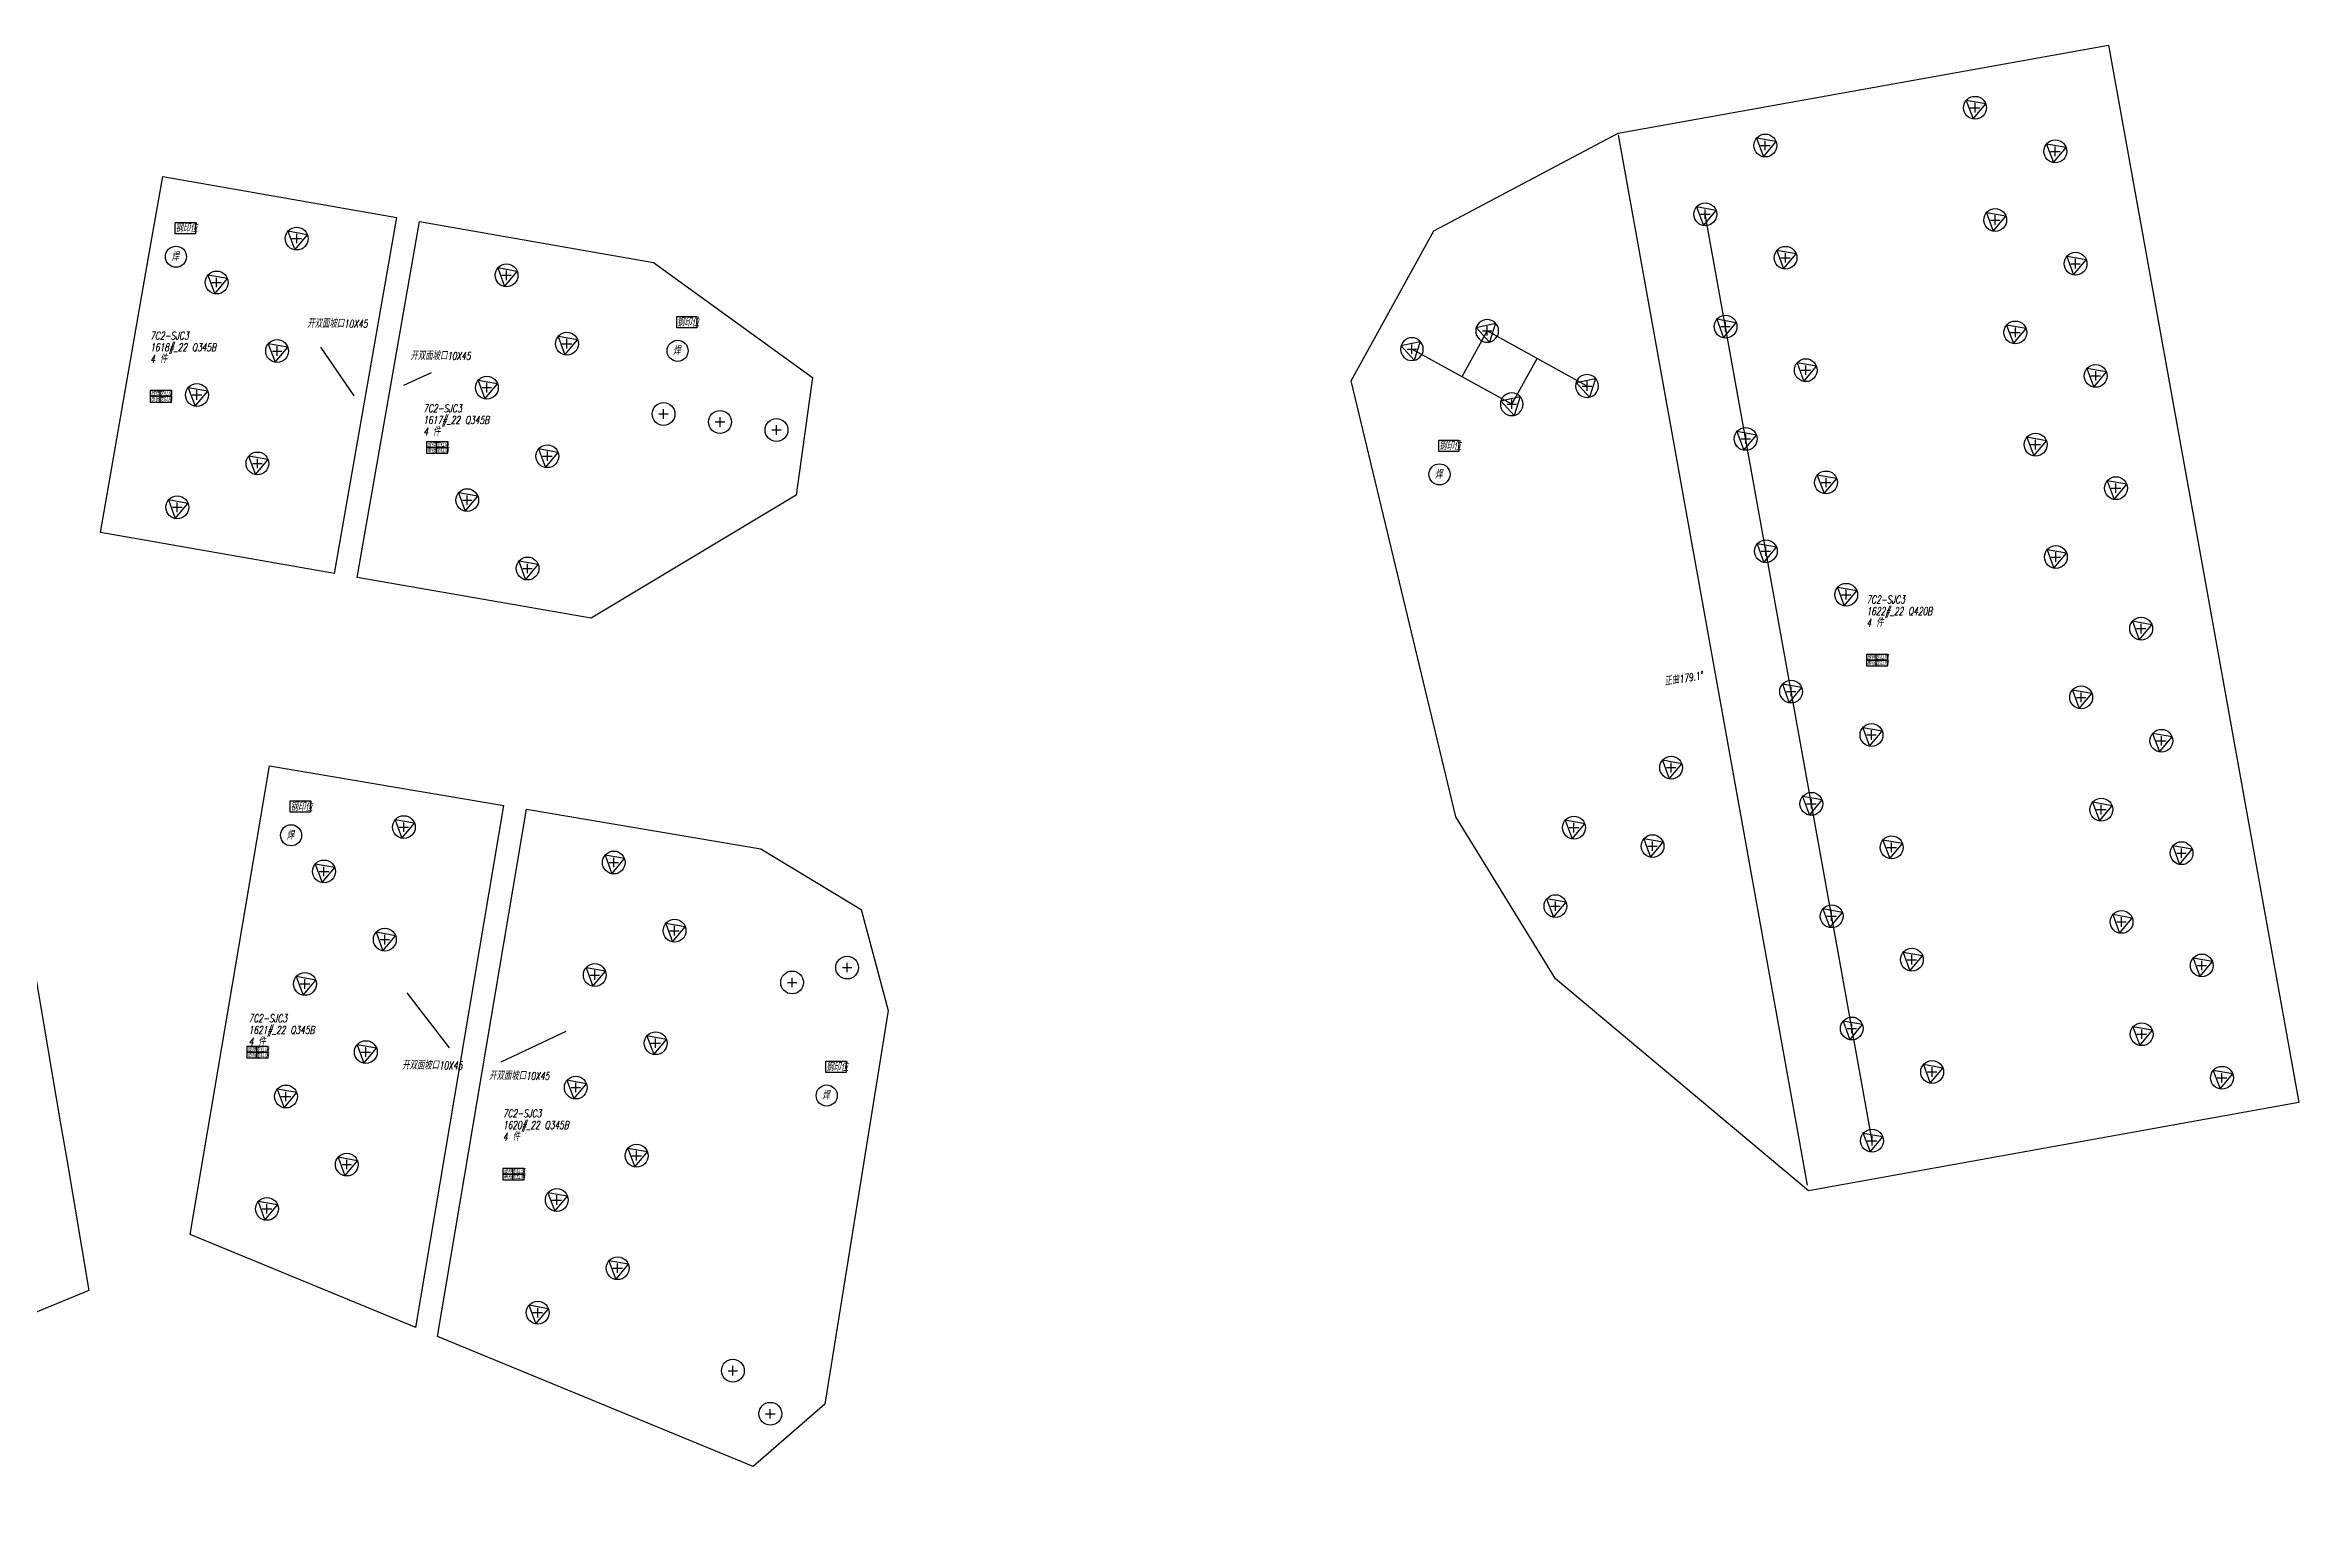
# Model space of a CAD drawing. Header units: millimetres. Extents: x -70.1 to 12, y -14.6 to 1.8.
# Drawn here: x 2.409 to 4.779, y -5.101 to -3.546 of the extents above; entities that cross this region are included whole.
import ezdxf
from ezdxf.enums import TextEntityAlignment as Align

# ---------------------------------------------------------------- set-up
doc = ezdxf.new("R2010")
doc.units = ezdxf.units.MM
doc.header["$LTSCALE"] = 0.035
doc.header["$PDMODE"] = 2
doc.header["$PDSIZE"] = 0.005
for name, color, linetype in [('0co1', 7, 'Continuous'), ('3018', 7, 'Continuous'), ('文字', 100, 'Continuous'), ('板形', 255, 'Continuous'), ('标注', 132, 'Continuous'), ('签名', 141, 'Continuous')]:
    doc.layers.add(name, color=color, linetype=linetype)
doc.styles.add('HZ', font='txt.shx', dxfattribs={"width": 0.7, "oblique": 12, "bigfont": 'hztxt.shx'})
doc.styles.get("Standard").update_dxf_attribs({"font": 'txt', "width": 0.7, "oblique": 12})
doc.dimstyles.new('ISO-25', dxfattribs={"dimtxt": 2.5, "dimasz": 0.0025, "dimexe": 1.25, "dimexo": 0.625, "dimtad": 1, "dimtxsty": 'Standard', "dimcen": 2.5, "dimadec": 0, "dimazin": 0, "dimtfac": 1, "dimtmove": 0, "dimatfit": 3, "dimfxl": 0, "dimarcsym": 0})

# ---------------------------------------------------------------- blocks, each defined once
blk = doc.blocks.new('bqian')
for p, q in [((0.045, 0.024), (0, 0.024)), ((0, 0.024), (0, 0.012)), ((0, 0.012), (0.045, 0.012)), ((0.045, 0.012), (0, 0.012)), ((0, 0.012), (0, 0)), ((0, 0), (0.045, 0)), ((0.02, 0.024), (0.02, 0)), ((0.045, 0.012), (0.045, 0.024)), ((0.045, 0), (0.045, 0.012))]:
    blk.add_line(p, q)
at = {"style": 'HZ', "oblique": 12, "width": 0.7}
for s, p in [('放样', (0.01, 0.018)), ('审核', (0.01, 0.006))]:
    blk.add_text(s, height=0.00985, dxfattribs=at).set_placement(p, align=Align.MIDDLE_CENTER)
for p in [(0.0325, 0.018), (0.0325, 0.006)]:
    blk.add_attdef('龙红雨', text='', height=0.00985, dxfattribs=at).set_placement(p, align=Align.MIDDLE_CENTER)
blk = doc.blocks.new('eo')
at = {"color": 211}
blk.add_circle((0, 0), 1, dxfattribs=at)
at = {"layer": '标注', "color": 1}
blk.add_lwpolyline([(-0.17, -0.98), (0.94, 0.34), (-0.77, 0.64)], close=True, dxfattribs=at)
blk = doc.blocks.new('co')
at = {"color": 211}
blk.add_circle((0, 0), 1, dxfattribs=at)

msp = doc.modelspace()

# ---------------------------------------------------------------- linework, layer by layer
at = {"color": 7, "linetype": 'Continuous'}
for points in [[(2.5454, -3.7329), (2.5667, -3.7329), (2.5667, -3.7448), (2.5454, -3.7448)], [(3.073, -3.8319), (3.0942, -3.8319), (3.0942, -3.8438), (3.073, -3.8438)], [(3.8743, -3.9618), (3.8956, -3.9618), (3.8956, -3.9737), (3.8743, -3.9737)], [(2.6665, -4.3414), (2.6878, -4.3414), (2.6878, -4.3533), (2.6665, -4.3533)], [(3.2298, -4.6151), (3.251, -4.6151), (3.251, -4.6271), (3.2298, -4.6271)]]:
    msp.add_lwpolyline(points, close=True, dxfattribs=at)
for centre in [(2.5463, -3.769), (3.0739, -3.868), (3.8752, -3.9979), (2.6674, -4.3775), (3.2307, -4.6512)]:
    msp.add_circle(centre, 0.0111, dxfattribs=at)
at = {"layer": '0co1', "color": 1}
for p, q in [((4.2623, -4.7456), (4.0634, -3.6408)), ((4.3301, -4.6987), (4.1547, -3.7243)), ((3.9253, -3.847), (3.8987, -3.8952)), ((4.0303, -3.905), (3.9253, -3.847)), ((3.9512, -3.9241), (3.8461, -3.8662)), ((3.9512, -3.9241), (3.9778, -3.876))]:
    msp.add_line(p, q, dxfattribs=at)
at = {"layer": '板形', "color": 1}
for p, q in [((4.0631, -3.6392), (4.5789, -3.5464)), ((4.5789, -3.5464), (4.6674, -4.0385)), ((3.8691, -3.7418), (4.0631, -3.6392)), ((2.5221, -3.7438), (2.5325, -3.6847)), ((2.5325, -3.6847), (2.7787, -3.7278)), ((2.5186, -3.7635), (2.5221, -3.7438)), ((2.7132, -4.1021), (2.7787, -3.7278)), ((2.7369, -4.1062), (2.8023, -3.7319)), ((2.8023, -3.7319), (3.0486, -3.775)), ((3.7822, -3.8994), (3.8691, -3.7418)), ((2.467, -4.059), (2.5186, -3.7635)), ((3.0486, -3.775), (3.2159, -3.896)), ((3.0486, -3.775), (3.0486, -3.775)), ((3.2159, -3.896), (3.1985, -4.0197)), ((3.8922, -4.3582), (3.7822, -3.8994)), ((3.1985, -4.0197), (2.9831, -4.1493)), ((3.1985, -4.0197), (3.1985, -4.0197)), ((4.6674, -4.0385), (4.779, -4.6585)), ((4.6674, -4.0385), (4.6674, -4.0385)), ((2.7132, -4.1021), (2.467, -4.059)), ((2.9831, -4.1493), (2.7369, -4.1062)), ((2.6314, -4.3833), (2.6447, -4.3044)), ((2.6447, -4.3044), (2.8912, -4.3461)), ((2.7985, -4.8951), (2.8912, -4.346)), ((2.8213, -4.9045), (2.9149, -4.35)), ((2.9149, -4.3501), (3.1614, -4.3917)), ((3.9973, -4.5283), (3.8922, -4.3582)), ((2.3714, -4.3633), (2.4247, -4.6788)), ((2.5614, -4.7974), (2.6314, -4.3833)), ((3.1614, -4.3917), (3.2668, -4.4557)), ((3.2668, -4.4557), (3.2955, -4.5619)), ((3.2668, -4.4557), (3.2668, -4.4557)), ((4.2633, -4.7514), (3.9973, -4.5283)), ((3.2955, -4.5619), (3.2288, -4.9757)), ((4.779, -4.6585), (4.2633, -4.7514)), ((2.4247, -4.6788), (2.4314, -4.7183)), ((2.4314, -4.7183), (2.4547, -4.8563)), ((2.4314, -4.7183), (2.4314, -4.7183)), ((4.2633, -4.7514), (4.2633, -4.7514)), ((2.7985, -4.8951), (2.5614, -4.7974)), ((2.4547, -4.8563), (1.8628, -5.1007)), ((3.1533, -5.0413), (2.8213, -4.9045)), ((3.2288, -4.9757), (3.1533, -5.0413)), ((3.2288, -4.9757), (3.2288, -4.9757))]:
    msp.add_line(p, q, dxfattribs=at)
at = {"layer": '签名', "color": 1}
for p in [(4.4384, -3.6123), (4.2178, -3.652), (4.5228, -3.6582), (4.1547, -3.7243), (2.6733, -3.7499), (4.4596, -3.7304), (4.2391, -3.7701), (2.5891, -3.7961), (2.894, -3.7885), (4.5441, -3.7763), (4.176, -3.8425), (2.6527, -3.8682), (2.9575, -3.8605), (3.8461, -3.8662), (3.9253, -3.847), (4.4808, -3.8486), (4.2604, -3.8883), (2.5684, -3.9144), (2.8733, -3.9067), (4.0303, -3.905), (4.5653, -3.8943), (3.0591, -3.9344), (3.9512, -3.9241), (3.1185, -3.9428), (3.1779, -3.9512), (4.1972, -3.9606), (2.632, -3.9864), (2.9369, -3.9788), (4.5021, -3.9666), (4.2817, -4.0064), (2.5477, -4.0325), (2.8526, -4.025), (4.5866, -4.0124), (4.2184, -4.0787), (2.9161, -4.0969), (4.5234, -4.0848), (4.3029, -4.1245), (4.6131, -4.1601), (4.245, -4.2263), (4.55, -4.2324), (4.3295, -4.272), (4.6344, -4.2781), (4.1188, -4.3063), (4.2663, -4.3444), (4.5712, -4.3505), (2.786, -4.3689), (4.0166, -4.3694), (4.0992, -4.3889), (3.0068, -4.4061), (4.3507, -4.3902), (4.6556, -4.3963), (2.702, -4.4155), (3.9971, -4.452), (3.0707, -4.4778), (4.2876, -4.4626), (4.5925, -4.4686), (2.766, -4.4872), (4.372, -4.5083), (2.9868, -4.5245), (3.1943, -4.5323), (3.2522, -4.5166), (4.6769, -4.5144), (2.682, -4.5338), (3.0508, -4.5962), (4.3088, -4.5807), (4.6137, -4.5867), (2.746, -4.6055), (4.3933, -4.6264), (2.9668, -4.6428), (4.6981, -4.6325), (2.662, -4.6522), (3.0308, -4.7145), (4.3301, -4.6987), (2.726, -4.7238), (2.9468, -4.7611), (2.642, -4.7704), (3.0108, -4.8328), (2.9268, -4.8795), (3.132, -4.9406), (3.1714, -4.9859)]:
    msp.add_point(p, dxfattribs=at)

# ---------------------------------------------------------------- block references
at = {"color": 1, "xscale": 0.012, "yscale": 0.012, "zscale": 0.012}
for name, p in [('eo', (4.4384, -3.6123)), ('eo', (4.2178, -3.652)), ('eo', (4.5228, -3.6582)), ('eo', (4.1547, -3.7243)), ('eo', (4.4596, -3.7304)), ('eo', (2.6733, -3.7499)), ('eo', (4.2391, -3.7701)), ('eo', (4.5441, -3.7763)), ('eo', (2.5891, -3.7961)), ('eo', (2.894, -3.7885)), ('eo', (4.176, -3.8425)), ('eo', (4.4808, -3.8486)), ('eo', (2.6527, -3.8682)), ('eo', (2.9575, -3.8605)), ('eo', (4.2604, -3.8883)), ('eo', (4.5653, -3.8943)), ('eo', (2.5684, -3.9144)), ('eo', (2.8733, -3.9067)), ('co', (3.0591, -3.9344)), ('co', (3.1185, -3.9428)), ('co', (3.1779, -3.9512)), ('eo', (4.1972, -3.9606)), ('eo', (4.5021, -3.9666)), ('eo', (2.632, -3.9864)), ('eo', (2.9369, -3.9788)), ('eo', (4.2817, -4.0064)), ('eo', (4.5866, -4.0124)), ('eo', (2.5477, -4.0325)), ('eo', (2.8526, -4.025)), ('eo', (4.2184, -4.0787)), ('eo', (4.5234, -4.0848)), ('eo', (2.9161, -4.0969)), ('eo', (4.3029, -4.1245)), ('eo', (4.6131, -4.1601)), ('eo', (4.245, -4.2263)), ('eo', (4.55, -4.2324)), ('eo', (4.3295, -4.272)), ('eo', (4.6344, -4.2781)), ('eo', (4.1188, -4.3063)), ('eo', (4.2663, -4.3444)), ('eo', (2.786, -4.3689)), ('eo', (4.0166, -4.3694)), ('eo', (4.5712, -4.3505)), ('eo', (4.0992, -4.3889)), ('eo', (4.3507, -4.3902)), ('eo', (4.6556, -4.3963)), ('eo', (2.702, -4.4155)), ('eo', (3.0068, -4.4061)), ('eo', (3.9971, -4.452)), ('eo', (4.2876, -4.4626)), ('eo', (2.766, -4.4872)), ('eo', (3.0707, -4.4778)), ('eo', (4.5925, -4.4686)), ('eo', (4.372, -4.5083)), ('eo', (4.6769, -4.5144)), ('eo', (2.682, -4.5338)), ('eo', (2.9868, -4.5245)), ('co', (3.1943, -4.5323)), ('co', (3.2522, -4.5166)), ('eo', (4.3088, -4.5807)), ('eo', (4.6137, -4.5867)), ('eo', (2.746, -4.6055)), ('eo', (3.0508, -4.5962)), ('eo', (4.3933, -4.6264)), ('eo', (4.6981, -4.6325)), ('eo', (2.662, -4.6522)), ('eo', (2.9668, -4.6428)), ('eo', (4.3301, -4.6987)), ('eo', (2.726, -4.7238)), ('eo', (3.0308, -4.7145)), ('eo', (2.642, -4.7704)), ('eo', (2.9468, -4.7611)), ('eo', (3.0108, -4.8328)), ('eo', (2.9268, -4.8795)), ('co', (3.132, -4.9406)), ('co', (3.1714, -4.9859))]:
    msp.add_blockref(name, p, dxfattribs=at)
at = {"color": 1, "xscale": -0.012, "yscale": 0.012, "zscale": 0.012, "rotation": 122.2572329929151}
for p in [(3.9253, -3.847), (3.8461, -3.8662), (3.9512, -3.9241), (4.0303, -3.905)]:
    msp.add_blockref('eo', p, dxfattribs=at)
at = {"layer": '签名', "color": 1}
ref = msp.add_blockref('bqian', (2.5193, -3.9218), dxfattribs=dict(at, xscale=0.5, yscale=0.5, zscale=0.5))
ref.add_attrib('龙红雨', '龙红雨', dxfattribs={"layer": '0', "height": 0.00493, "style": 'HZ', "oblique": 12, "width": 0.7}).set_placement((2.5356, -3.9128), align=Align.MIDDLE_CENTER)
ref.add_attrib('龙红雨', '龙红雨', dxfattribs={"layer": '0', "height": 0.00493, "style": 'HZ', "oblique": 12, "width": 0.7}).set_placement((2.5356, -3.9188), align=Align.MIDDLE_CENTER)
ref = msp.add_blockref('bqian', (2.8099, -3.9755), dxfattribs=dict(at, xscale=0.5, yscale=0.5, zscale=0.5))
ref.add_attrib('龙红雨', '龙红雨', dxfattribs={"layer": '0', "height": 0.00493, "style": 'HZ', "oblique": 12, "width": 0.7}).set_placement((2.8262, -3.9665), align=Align.MIDDLE_CENTER)
ref.add_attrib('龙红雨', '龙红雨', dxfattribs={"layer": '0', "height": 0.00493, "style": 'HZ', "oblique": 12, "width": 0.7}).set_placement((2.8262, -3.9725), align=Align.MIDDLE_CENTER)
ref = msp.add_blockref('bqian', (4.3242, -4.1993), dxfattribs=dict(at, xscale=0.5, yscale=0.5, zscale=0.5))
ref.add_attrib('龙红雨', '龙红雨', dxfattribs={"layer": '0', "height": 0.00493, "style": 'HZ', "oblique": 12, "width": 0.7}).set_placement((4.3404, -4.1903), align=Align.MIDDLE_CENTER)
ref.add_attrib('龙红雨', '龙红雨', dxfattribs={"layer": '0', "height": 0.00493, "style": 'HZ', "oblique": 12, "width": 0.7}).set_placement((4.3404, -4.1963), align=Align.MIDDLE_CENTER)
ref = msp.add_blockref('bqian', (2.6209, -4.6117), dxfattribs=dict(at, xscale=0.5, yscale=0.5, zscale=0.5))
ref.add_attrib('龙红雨', '龙红雨', dxfattribs={"layer": '0', "height": 0.00493, "style": 'HZ', "oblique": 12, "width": 0.7}).set_placement((2.6371, -4.6027), align=Align.MIDDLE_CENTER)
ref.add_attrib('龙红雨', '龙红雨', dxfattribs={"layer": '0', "height": 0.00493, "style": 'HZ', "oblique": 12, "width": 0.7}).set_placement((2.6371, -4.6087), align=Align.MIDDLE_CENTER)
ref = msp.add_blockref('bqian', (2.8902, -4.7398), dxfattribs=dict(at, xscale=0.5, yscale=0.5, zscale=0.5))
ref.add_attrib('龙红雨', '龙红雨', dxfattribs={"layer": '0', "height": 0.00493, "style": 'HZ', "oblique": 12, "width": 0.7}).set_placement((2.9064, -4.7308), align=Align.MIDDLE_CENTER)
ref.add_attrib('龙红雨', '龙红雨', dxfattribs={"layer": '0', "height": 0.00493, "style": 'HZ', "oblique": 12, "width": 0.7}).set_placement((2.9064, -4.7368), align=Align.MIDDLE_CENTER)

# ---------------------------------------------------------------- texts
at = {"layer": '3018', "color": 7, "linetype": 'Continuous', "style": 'HZ', "oblique": 12, "width": 0.7}
for s, p in [('钢印位', (2.5457, -3.7433)), ('焊', (2.5416, -3.7733)), ('开双面坡口10X45', (2.6843, -3.8436)), ('钢印位', (3.0732, -3.8424)), ('焊', (3.0691, -3.8723)), ('开双面坡口10X45', (2.7928, -3.8775)), ('钢印位', (3.8746, -3.9723)), ('焊', (3.8705, -4.0022)), ('钢印位', (2.6668, -4.3519)), ('焊', (2.6627, -4.3818)), ('开双面坡口10X45', (2.7841, -4.6237)), ('钢印位', (3.23, -4.6256)), ('开双面坡口10X45', (2.8756, -4.6347)), ('焊', (3.2259, -4.6555))]:
    msp.add_text(s, height=0.00821, dxfattribs=at).set_placement(p)
at = {"layer": '文字', "color": 1, "style": 'HZ', "oblique": 12, "width": 0.7}
for s, p in [('7C2-SJC3', (2.5193, -3.8561)), ('1618#_22 Q345B', (2.5193, -3.8684)), ('4 件', (2.5193, -3.8807)), ('7C2-SJC3', (2.8065, -3.9325)), ('4 件', (2.8065, -3.9571)), ('1617#_22 Q345B', (2.8065, -3.9448)), ('7C2-SJC3', (4.3242, -4.1336)), ('1622#_22 Q420B', (4.3242, -4.1459)), ('4 件', (4.3242, -4.1582)), ('7C2-SJC3', (2.6228, -4.574)), ('4 件', (2.6228, -4.5986)), ('1621#_22 Q345B', (2.6228, -4.5863)), ('7C2-SJC3', (2.8902, -4.6741)), ('4 件', (2.8902, -4.6987)), ('1620#_22 Q345B', (2.8902, -4.6864))]:
    msp.add_text(s, height=0.00821, dxfattribs=at).set_placement(p)
at = {"layer": '文字', "style": 'HZ', "oblique": 12, "width": 0.7}
msp.add_text('正曲179.1%%d', height=0.00821, rotation=10.1677, dxfattribs=at).set_placement((4.1125, -4.2202))

# ---------------------------------------------------------------- leaders
at = {"layer": '标注', "color": 1}
for points in [[(2.7336, -3.9153), (2.6986, -3.8642)], [(2.7861, -3.9042), (2.8151, -3.8909)], [(2.8341, -4.6009), (2.7894, -4.5431)], [(2.8884, -4.6158), (2.9568, -4.5834)]]:
    msp.add_leader(points, dimstyle='ISO-25', override={"dimtxt": 0.005, "dimexe": 0.0025, "dimexo": 0, "dimgap": 0.0025, "dimtad": 0, "dimlfac": 1000, "dimrnd": 1, "dimtsz": 0.0025}, dxfattribs=at)

doc.saveas('drawing.dxf')
